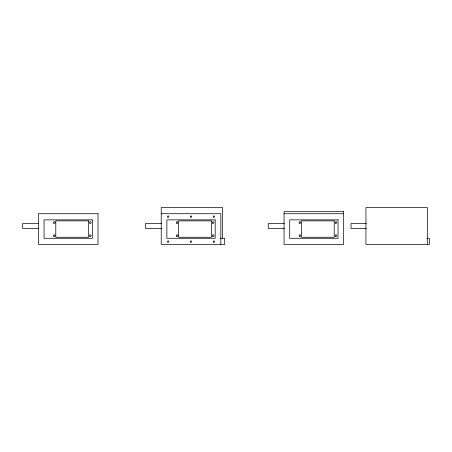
<?xml version="1.0" encoding="UTF-8"?>
<svg xmlns="http://www.w3.org/2000/svg" width="452" height="452" viewBox="0 0 452 452"><rect width="100%" height="100%" fill="white"/><g stroke="black" fill="none" stroke-linecap="round" stroke-linejoin="round"><path stroke-width="0.68" d="M161.223 213.717L220.836 213.717L220.836 244.425M284.054 213.717L343.667 213.717M38.68 223.542L22.6 223.542L22.6 228.452L38.68 228.458M161.505 223.542L145.431 223.542L145.431 228.446L161.505 228.458M284.336 223.542L268.256 223.542L268.256 228.452L284.336 228.458M366.419 223.542L351.046 223.542L351.046 228.446L366.419 228.458M220.457 238.283L224.684 238.283L224.684 244.425L161.223 244.425L161.223 207.575L222.638 207.575L222.638 238.164M426.581 238.283L429.4 238.283L429.4 244.425L365.939 244.425L365.939 207.575L427.355 207.575L427.355 244.425M343.667 211.672L284.054 211.672L284.054 244.425L343.667 244.425L343.667 211.672M98.011 213.717L38.397 213.717L38.397 244.425L98.011 244.425L98.011 213.717M92.361 219.858L44.047 219.858L44.047 238.283L92.361 238.283L92.361 219.858M215.186 219.858L166.873 219.858L166.873 238.283L215.186 238.283L215.186 219.858M338.017 219.858L289.704 219.858L289.704 238.283L338.017 238.283L338.017 219.858M88.552 220.881L55.794 220.881L55.794 237.26L88.552 237.26L88.552 220.881M211.378 220.881L178.625 220.881L178.625 237.26L211.378 237.26L211.378 220.881M334.209 220.881L301.456 220.881L301.456 237.26L334.209 237.26L334.209 220.881M212.728 223.231A0.819 0.819 0 0 0 213.96 222.52A0.819 0.819 0 0 0 212.728 221.813A0.819 0.819 0 0 0 212.728 223.231M212.728 236.328A0.819 0.819 0 0 0 213.96 235.622A0.819 0.819 0 0 0 212.728 234.91A0.819 0.819 0 0 0 212.728 236.328M176.698 223.231A0.819 0.819 0 0 0 177.93 222.52A0.819 0.819 0 0 0 176.698 221.813A0.819 0.819 0 0 0 176.698 223.231M176.698 236.328A0.819 0.819 0 0 0 177.93 235.622A0.819 0.819 0 0 0 176.698 234.91A0.819 0.819 0 0 0 176.698 236.328M167.856 242.125A0.655 0.655 0 0 0 168.839 241.56A0.655 0.655 0 0 0 167.856 240.989A0.655 0.655 0 0 0 167.856 242.125M190.704 242.125A0.655 0.655 0 0 0 191.688 241.56A0.655 0.655 0 0 0 190.704 240.989A0.655 0.655 0 0 0 190.704 242.125M213.547 242.125A0.655 0.655 0 0 0 214.53 241.56A0.655 0.655 0 0 0 213.547 240.989A0.655 0.655 0 0 0 213.547 242.125M167.856 217.152A0.655 0.655 0 0 0 168.839 216.581A0.655 0.655 0 0 0 167.856 216.016A0.655 0.655 0 0 0 167.856 217.152M190.704 217.152A0.655 0.655 0 0 0 191.688 216.581A0.655 0.655 0 0 0 190.704 216.016A0.655 0.655 0 0 0 190.704 217.152M213.547 217.152A0.655 0.655 0 0 0 214.53 216.581A0.655 0.655 0 0 0 213.547 216.016A0.655 0.655 0 0 0 213.547 217.152M89.903 223.231A0.819 0.819 0 0 0 91.129 222.52A0.819 0.819 0 0 0 89.903 221.813A0.819 0.819 0 0 0 89.903 223.231M89.903 236.328A0.819 0.819 0 0 0 91.129 235.622A0.819 0.819 0 0 0 89.903 234.91A0.819 0.819 0 0 0 89.903 236.328M53.873 223.231A0.819 0.819 0 0 0 55.099 222.52A0.819 0.819 0 0 0 53.873 221.813A0.819 0.819 0 0 0 53.873 223.231M53.873 236.328A0.819 0.819 0 0 0 55.099 235.622A0.819 0.819 0 0 0 53.873 234.91A0.819 0.819 0 0 0 53.873 236.328M335.559 223.231A0.819 0.819 0 0 0 336.785 222.52A0.819 0.819 0 0 0 335.559 221.813A0.819 0.819 0 0 0 335.559 223.231M335.559 236.328A0.819 0.819 0 0 0 336.785 235.622A0.819 0.819 0 0 0 335.559 234.91A0.819 0.819 0 0 0 335.559 236.328M299.529 223.231A0.819 0.819 0 0 0 300.755 222.52A0.819 0.819 0 0 0 299.529 221.813A0.819 0.819 0 0 0 299.529 223.231M299.529 236.328A0.819 0.819 0 0 0 300.755 235.622A0.819 0.819 0 0 0 299.529 234.91A0.819 0.819 0 0 0 299.529 236.328"/></g></svg>
